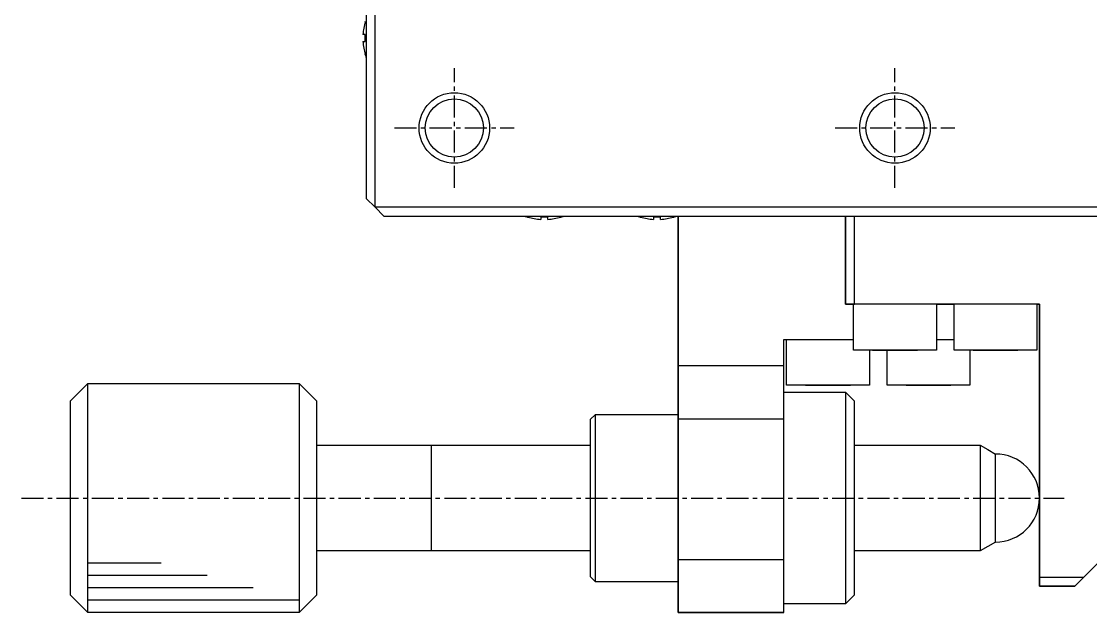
# Model space of a CAD drawing. Extents: x 417 to 593, y 60 to 280.
# Drawn here: x 417.3 to 478, y 182.3 to 215.9 of the extents above; entities that cross this region are included whole.
import ezdxf

# ---------------------------------------------------------------- set-up
doc = ezdxf.new("R2010")
doc.units = 0
doc.linetypes.add('CENTER', pattern=[2, 1.25, -0.25, 0.25, -0.25])
doc.layers.get('0').update_dxf_attribs({"linetype": 'CONTINUOUS'})
doc.layers.add('CENTER', color=1, linetype='CENTER')

# ---------------------------------------------------------------- blocks, each defined once
blk = doc.blocks.new('AID2916')
at = {"color": 7, "linetype": 'CONTINUOUS'}
blk.add_line((180.515, 219.871484), (180.515, 231.871484), dxfattribs=at)
at = {"color": 3, "linetype": 'CONTINUOUS'}
for p, q in [((181.215, 219.871484), (181.215, 231.871484)), ((181.915, 222.483919), (181.915, 231.871484)), ((182.615, 225.096355), (182.615, 231.871484)), ((183.315, 227.708791), (183.315, 231.871484))]:
    blk.add_line(p, q, dxfattribs=at)

msp = doc.modelspace()

# ---------------------------------------------------------------- linework, layer by layer
at = {"color": 7, "linetype": 'CONTINUOUS'}
for p, q in [((437.365, 205.319), (437.365, 264.319)), ((436.865, 227.619), (436.865, 205.819)), ((436.809, 215.847), (436.809, 215.869)), ((436.809, 215.847), (436.809, 215.869)), ((436.809, 215.119), (436.677, 215.119)), ((436.809, 214.719), (436.809, 215.119)), ((436.677, 214.719), (436.809, 214.719)), ((436.809, 213.969), (436.809, 213.99)), ((436.809, 213.969), (436.809, 213.99)), ((437.365, 205.319), (436.865, 205.819)), ((496.365, 205.319), (437.365, 205.319)), ((437.865, 204.819), (437.365, 205.319)), ((437.865, 204.819), (495.865, 204.819)), ((446.036, 204.763), (446.015, 204.763)), ((447.165, 204.763), (446.765, 204.763)), ((446.765, 204.763), (446.765, 204.631)), ((447.165, 204.631), (447.165, 204.763)), ((447.915, 204.763), (447.893, 204.763)), ((452.436, 204.763), (452.415, 204.763)), ((452.436, 204.763), (452.415, 204.763)), ((453.565, 204.763), (453.165, 204.763)), ((453.165, 204.763), (453.165, 204.631)), ((453.565, 204.631), (453.565, 204.763)), ((454.315, 204.763), (454.293, 204.763)), ((454.315, 204.763), (454.293, 204.763)), ((454.565, 196.319), (454.565, 204.819)), ((454.565, 204.819), (454.565, 196.319)), ((464.065, 204.819), (464.065, 199.819)), ((464.065, 204.319), (464.065, 204.819)), ((464.565, 199.819), (464.565, 204.819)), ((464.065, 199.819), (464.065, 204.319)), ((464.515, 199.819), (464.065, 199.819)), ((464.065, 199.819), (464.565, 199.819)), ((464.515, 197.219), (464.515, 199.819)), ((475.065, 199.819), (464.565, 199.819)), ((469.215, 199.819), (470.215, 199.819)), ((469.215, 199.819), (469.215, 197.219)), ((470.215, 197.219), (470.215, 199.819)), ((474.915, 199.819), (474.915, 197.219)), ((474.915, 199.819), (475.065, 199.819)), ((475.065, 199.819), (475.065, 188.819)), ((475.065, 184.319), (475.065, 199.819)), ((460.565, 196.319), (460.565, 197.819)), ((460.565, 197.819), (464.515, 197.819)), ((460.565, 197.819), (460.715, 197.819)), ((460.715, 195.219), (460.715, 197.819)), ((469.215, 197.819), (470.215, 197.819)), ((469.215, 197.219), (464.515, 197.219)), ((466.865, 197.219), (464.515, 197.219)), ((465.415, 197.219), (465.415, 195.219)), ((465.594, 197.219), (466.23, 197.219)), ((466.23, 197.219), (465.594, 197.219)), ((466.23, 197.219), (467.5, 197.219)), ((467.5, 197.219), (466.23, 197.219)), ((466.415, 195.219), (466.415, 197.219)), ((469.215, 197.219), (466.865, 197.219)), ((467.5, 197.219), (468.135, 197.219)), ((468.135, 197.219), (467.5, 197.219)), ((474.915, 197.219), (470.215, 197.219)), ((472.565, 197.219), (470.215, 197.219)), ((471.115, 197.219), (471.115, 195.219)), ((471.294, 197.219), (471.93, 197.219)), ((471.93, 197.219), (471.294, 197.219)), ((471.93, 197.219), (473.2, 197.219)), ((473.2, 197.219), (471.93, 197.219)), ((474.915, 197.219), (472.565, 197.219)), ((473.2, 197.219), (473.835, 197.219)), ((473.835, 197.219), (473.2, 197.219)), ((460.565, 196.319), (454.565, 196.319)), ((454.565, 196.319), (454.565, 193.319)), ((454.565, 193.569), (454.565, 196.319)), ((460.565, 193.319), (460.565, 196.319)), ((420.065, 194.319), (421.065, 195.319)), ((421.065, 195.319), (433.065, 195.319)), ((421.065, 195.318), (421.065, 195.319)), ((421.065, 182.319), (421.065, 195.318)), ((433.065, 195.319), (433.065, 182.319)), ((433.065, 195.319), (434.065, 194.319)), ((460.565, 194.819), (464.065, 194.819)), ((465.415, 195.219), (460.715, 195.219)), ((463.065, 195.219), (460.715, 195.219)), ((461.794, 195.219), (462.43, 195.219)), ((462.43, 195.219), (461.794, 195.219)), ((462.43, 195.219), (463.7, 195.219)), ((463.7, 195.219), (462.43, 195.219)), ((465.415, 195.219), (463.065, 195.219)), ((463.7, 195.219), (464.335, 195.219)), ((464.335, 195.219), (463.7, 195.219)), ((464.065, 194.819), (464.065, 182.819)), ((464.065, 194.819), (464.565, 194.319)), ((471.115, 195.219), (466.415, 195.219)), ((468.765, 195.219), (466.415, 195.219)), ((467.494, 195.219), (468.13, 195.219)), ((468.13, 195.219), (467.494, 195.219)), ((468.13, 195.219), (469.4, 195.219)), ((469.4, 195.219), (468.13, 195.219)), ((471.115, 195.219), (468.765, 195.219)), ((469.4, 195.219), (470.035, 195.219)), ((470.035, 195.219), (469.4, 195.219)), ((420.065, 194.319), (420.065, 183.319)), ((420.065, 194.318), (420.065, 183.319)), ((434.065, 183.319), (434.065, 194.319)), ((464.565, 183.319), (464.565, 194.319)), ((449.565, 193.269), (449.865, 193.569)), ((449.865, 184.069), (449.865, 193.569)), ((449.865, 193.569), (454.565, 193.569)), ((454.565, 184.069), (454.565, 193.569)), ((449.565, 193.269), (449.565, 184.369)), ((449.565, 193.269), (449.565, 191.819)), ((454.565, 193.319), (454.565, 185.319)), ((454.565, 193.319), (460.565, 193.319)), ((460.565, 185.319), (460.565, 193.319)), ((434.065, 191.819), (440.565, 191.819)), ((440.56, 191.819), (440.565, 191.819)), ((440.565, 185.819), (440.565, 191.819)), ((440.565, 191.819), (449.565, 191.819)), ((440.565, 191.819), (440.57, 191.819)), ((464.565, 191.819), (471.699, 191.819)), ((471.699, 191.819), (471.699, 185.819)), ((471.699, 191.819), (472.132, 191.569)), ((472.132, 191.569), (472.565, 191.319)), ((472.565, 186.319), (472.565, 191.319)), ((475.065, 188.819), (475.065, 184.319)), ((472.565, 186.319), (472.132, 186.069)), ((479.565, 186.319), (477.565, 184.319)), ((440.565, 185.819), (434.065, 185.819)), ((440.565, 185.819), (440.56, 185.819)), ((449.565, 185.819), (440.565, 185.819)), ((440.57, 185.819), (440.565, 185.819)), ((449.565, 185.819), (449.565, 184.369)), ((471.699, 185.819), (464.565, 185.819)), ((472.132, 186.069), (471.699, 185.819)), ((460.565, 185.319), (454.565, 185.319)), ((454.565, 185.319), (454.565, 182.319)), ((460.565, 182.319), (460.565, 185.319)), ((449.865, 184.069), (449.565, 184.369)), ((454.565, 184.069), (449.865, 184.069)), ((454.565, 182.319), (454.565, 184.069)), ((477.565, 184.319), (475.065, 184.319)), ((475.065, 184.319), (475.065, 183.819)), ((475.065, 183.819), (475.065, 184.319)), ((477.065, 183.819), (475.065, 183.819)), ((475.065, 183.819), (477.065, 183.819)), ((477.065, 183.819), (477.565, 184.319)), ((421.065, 182.319), (420.065, 183.319)), ((434.065, 183.319), (433.065, 182.319)), ((464.565, 183.319), (464.065, 182.819)), ((464.065, 182.819), (460.565, 182.819)), ((460.565, 182.319), (454.565, 182.319)), ((454.565, 182.319), (460.565, 182.319))]:
    msp.add_line(p, q, dxfattribs=at)
at = {"color": 9, "linetype": 'CONTINUOUS'}
for p, q in [((440.565, 191.818), (440.565, 191.819)), ((440.565, 191.569), (440.565, 191.818)), ((440.565, 186.068), (440.565, 191.569)), ((440.565, 185.819), (440.565, 186.068))]:
    msp.add_line(p, q, dxfattribs=at)
at = {"color": 3, "linetype": 'CONTINUOUS'}
for centre in [(441.865, 209.819), (466.865, 209.819)]:
    msp.add_circle(centre, 2, dxfattribs=at)
at = {"color": 7, "linetype": 'CONTINUOUS'}
for centre in [(441.865, 209.819), (466.865, 209.819)]:
    msp.add_circle(centre, 1.65, dxfattribs=at)
for centre, radius, start, end in [((439.865, 214.919), 3.194, 163.09474, 176.40965), ((439.865, 214.919), 3.194, 183.59035, 196.90526), ((439.865, 214.919), 3.2, 197.27, 200.36413), ((446.965, 207.819), 3.2, 249.63587, 252.73), ((446.965, 207.819), 3.194, 253.09474, 266.40965), ((446.965, 207.819), 3.194, 273.59035, 286.90526), ((446.965, 207.819), 3.2, 287.27, 290.36413), ((453.365, 207.819), 3.2, 249.63587, 252.73), ((453.365, 207.819), 3.194, 253.09474, 266.40965), ((453.365, 207.819), 3.194, 273.59035, 286.90526), ((453.365, 207.819), 3.2, 287.27, 290.36413), ((472.565, 188.819), 2.5, 270, 90)]:
    msp.add_arc(centre, radius, start, end, dxfattribs=at)
at = {"layer": 'CENTER', "color": 1, "linetype": 'CENTER'}
for p, q in [((441.865, 206.419), (441.865, 213.219)), ((466.865, 206.419), (466.865, 213.219)), ((438.465, 209.819), (445.265, 209.819)), ((463.465, 209.819), (470.265, 209.819)), ((417.301, 188.819), (476.462, 188.819))]:
    msp.add_line(p, q, dxfattribs=at)

# ---------------------------------------------------------------- block references
at = {"rotation": 90}
msp.add_blockref('AID2916', (652.936, 1.804), dxfattribs=at)

doc.saveas('drawing.dxf')
